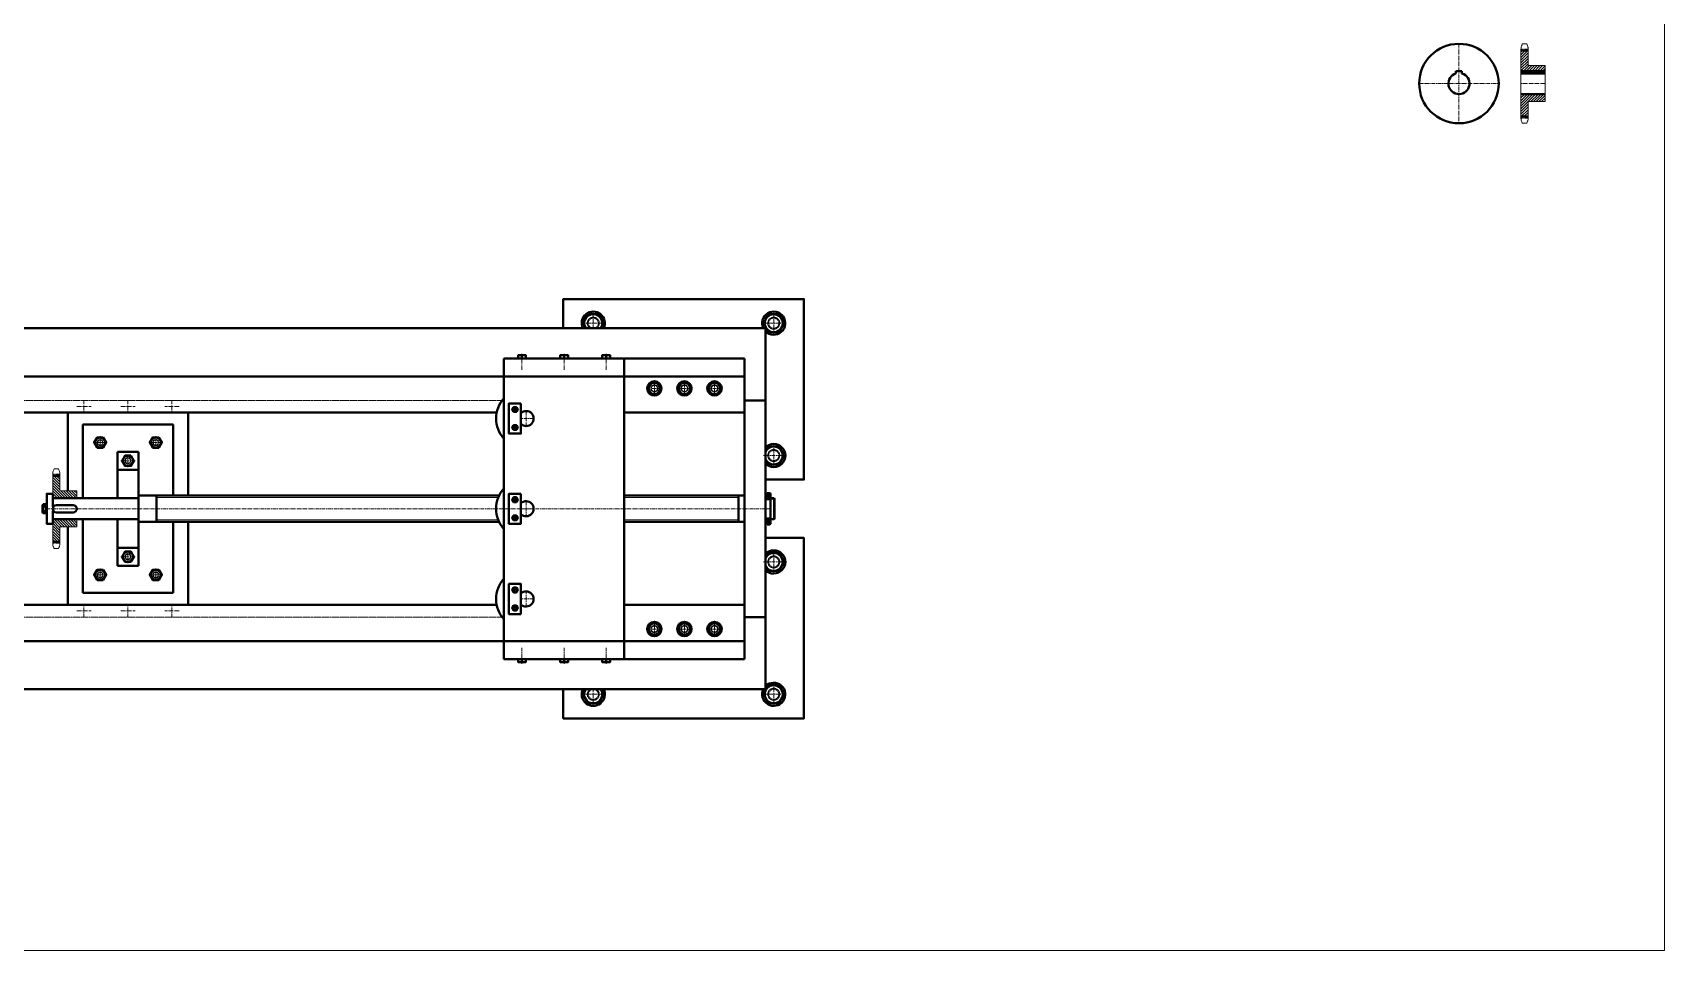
# Model space of a CAD drawing. Header units: millimetres. Extents: x -11382 to 23553, y -372 to 10786.
# Drawn here: x -4535 to -1822, y 1398 to 2923 of the extents above; entities that cross this region are included whole.
import ezdxf

# ---------------------------------------------------------------- set-up
doc = ezdxf.new("R2010")
doc.units = ezdxf.units.MM
doc.header["$LTSCALE"] = 0.2
doc.linetypes.add('CENTER', pattern=[50.8, 31.75, -6.35, 6.35, -6.35])
doc.linetypes.add('HIDDEN', pattern=[9.525, 6.35, -3.175])
for name, color, linetype, lineweight in [('đướng nét đứt', 4, 'HIDDEN', 20), ('đường bao thấy', 7, 'Continuous', 40), ('đường kích thước', 90, 'Continuous', 15), ('đường mặt cắt', 160, 'Continuous', 15), ('đường nét mảnh', 220, 'Continuous', 15), ('đường nét tâm', 137, 'CENTER', 15)]:
    doc.layers.add(name, color=color, linetype=linetype, lineweight=lineweight)
pattern_1 = [(45, (1772.2557, -1353.832), (-2.245064, 2.245064), [])]
pattern_2 = [(135, (5686.2787, -3851.1377), (0.449012806, 0.449012806), [])]

# ---------------------------------------------------------------- blocks, each defined once
blk = doc.blocks.new('DO35')
at = {"layer": 'đường mặt cắt'}
h = blk.add_hatch(dxfattribs=at)
h.set_pattern_fill('ANSI31', color=256, scale=0.2, style=0)
h.set_pattern_definition(pattern_2)
h.paths.add_polyline_path([(-8, 17.5), (-8, 24), (-1.2, 24), (0, 22), (0, 17.5)])
h = blk.add_hatch(dxfattribs=at)
h.set_pattern_fill('ANSI31', color=256, scale=0.2, style=0)
h.set_pattern_definition(pattern_2)
h.paths.add_polyline_path([(0, 17.5), (0, 16), (-8, 16), (-8, 17.5)])
h = blk.add_hatch(dxfattribs=at)
h.set_pattern_fill('ANSI31', color=256, scale=0.2, style=0)
h.set_pattern_definition(pattern_2)
h.paths.add_polyline_path([(0, -16), (0, -17.5), (-8, -17.5), (-8, -16)])
h = blk.add_hatch(dxfattribs=at)
h.set_pattern_fill('ANSI31', color=256, scale=0.2, style=0)
h.set_pattern_definition(pattern_2)
h.paths.add_polyline_path([(-1.2, -24), (0, -22), (0, -17.5), (-8, -17.5), (-8, -24)])
at = {"layer": 'đường bao thấy'}
for p, q in [((-8, 25), (-8, -25)), ((-8, 24), (-1.2, 24)), ((0, 16), (-8, 16)), ((-2.3, 26), (-7, 26)), ((0, 22), (-2.3, 26)), ((0, 22), (0, -22)), ((0, -16), (-8, -16)), ((-8, -24), (-1.2, -24)), ((-2.3, -26), (-7, -26)), ((0, -22), (-2.3, -26))]:
    blk.add_line(p, q, dxfattribs=at)
for centre, start, end in [((-7, 25), 90, 180), ((-7, -25), 180, 270)]:
    blk.add_arc(centre, 1, start, end, dxfattribs=at)
at = {"layer": 'đường nét mảnh'}
for p, q in [((0, 17.5), (-8, 17.5)), ((0, -17.5), (-8, -17.5))]:
    blk.add_line(p, q, dxfattribs=at)
at = {"layer": 'đường nét tâm'}
blk.add_line((0.4, 0), (-8.4, 0), dxfattribs=at)

msp = doc.modelspace()

# ---------------------------------------------------------------- hatches: boundary and pattern name
at = {"layer": 'đường mặt cắt'}
h = msp.add_hatch(dxfattribs=at)
h.set_pattern_fill('ANSI31', color=256, style=0)
h.set_pattern_definition(pattern_1)
h.paths.add_polyline_path([(-2020.463, 2868.797), (-2047.923, 2868.797, -0.41421356), (-2048.523, 2869.397), (-2048.523, 2893.73), (-2060.463, 2893.73), (-2060.463, 2859.597), (-2020.463, 2859.597)])
h = msp.add_hatch(dxfattribs=at)
h.set_pattern_fill('ANSI31', color=256, style=0)
h.set_pattern_definition(pattern_1)
h.paths.add_polyline_path([(-2020.463, 2821.297), (-2060.463, 2821.297), (-2060.463, 2783.864), (-2048.523, 2783.864), (-2048.523, 2808.197, -0.41421356), (-2047.923, 2808.797), (-2020.463, 2808.797)])
h = msp.add_hatch(dxfattribs=at)
h.set_pattern_fill('ANSI31', color=256, angle=90, style=0)
h.paths.add_polyline_path([(-4501.05, 2149.444), (-4501.05, 2186.878), (-4489.11, 2186.878), (-4489.11, 2162.544, 0.41421356), (-4488.51, 2161.944), (-4461.05, 2161.944), (-4461.05, 2149.444)])
h = msp.add_hatch(dxfattribs=at)
h.set_pattern_fill('ANSI31', color=256, angle=90, style=0)
h.paths.add_polyline_path([(-4501.05, 2114.444), (-4461.05, 2114.444), (-4461.05, 2101.944), (-4488.51, 2101.944, 0.41421356), (-4489.11, 2101.344), (-4489.11, 2077.011), (-4501.05, 2077.011)])

# ---------------------------------------------------------------- linework, layer by layer
at = {"layer": 'đướng nét đứt'}
for p, q in [((-3754.21, 2311.944), (-4551.05, 2311.944)), ((-4511.05, 2136.144), (-4512.65, 2136.144)), ((-4511.05, 2127.744), (-4512.65, 2127.744)), ((-3351.05, 1971.944), (-3551.05, 1971.944)), ((-3754.21, 1951.944), (-4551.05, 1951.944))]:
    msp.add_line(p, q, dxfattribs=at)
for centre, radius in [((-3602.55, 2440.445), 8.5), ((-3302.55, 2440.445), 10), ((-3302.55, 2440.445), 8.5), ((-3501.05, 2331.944), 6), ((-3501.05, 2331.944), 5.1), ((-3451.05, 2331.944), 6), ((-3451.05, 2331.944), 5.1), ((-3401.05, 2331.944), 6), ((-3401.05, 2331.944), 5.1), ((-3732.71, 2296.917), 2.5), ((-3732.71, 2296.917), 2.125), ((-3732.71, 2266.944), 2.5), ((-3732.71, 2266.944), 2.125), ((-4422.3, 2241.944), 5), ((-4422.3, 2241.944), 4.25), ((-4329.8, 2241.944), 5), ((-4329.8, 2241.944), 4.25), ((-3302.55, 2220.445), 10), ((-3302.55, 2220.445), 8.5), ((-4376.05, 2211.707), 5), ((-4376.05, 2211.707), 4.25), ((-3732.71, 2146.917), 2.5), ((-3732.71, 2146.917), 2.125), ((-3732.71, 2116.944), 2.5), ((-3732.71, 2116.944), 2.125), ((-4376.05, 2052.182), 5), ((-4376.05, 2052.182), 4.25), ((-3302.55, 2043.444), 10), ((-3302.55, 2043.444), 8.5), ((-4422.3, 2021.944), 5), ((-4422.3, 2021.944), 4.25), ((-4329.8, 2021.944), 5), ((-4329.8, 2021.944), 4.25), ((-3732.71, 1996.944), 2.5), ((-3732.71, 1996.944), 2.125), ((-3732.71, 1966.972), 2.5), ((-3732.71, 1966.972), 2.125), ((-3501.05, 1931.944), 6), ((-3501.05, 1931.944), 5.1), ((-3451.05, 1931.944), 6), ((-3451.05, 1931.944), 5.1), ((-3401.05, 1931.944), 6), ((-3401.05, 1931.944), 5.1), ((-3602.55, 1823.444), 8.5), ((-3302.55, 1823.444), 10), ((-3302.55, 1823.444), 8.5)]:
    msp.add_circle(centre, radius, dxfattribs=at)
for centre, start, end in [((-3602.55, 2440.445), 301.784741, 238.215259), ((-3602.55, 1823.444), 121.784741, 58.215259)]:
    msp.add_arc(centre, 10, start, end, dxfattribs=at)
at = {"layer": 'đường bao thấy', "color": 7, "linetype": 'Continuous', "lineweight": 15}
for p, q in [((-2057.987, 2904.903), (-2051, 2904.903)), ((-2060.463, 2896.048), (-2060.463, 2838.797)), ((-2048.523, 2869.397), (-2048.523, 2896.048)), ((-2020.463, 2868.797), (-2047.923, 2868.797)), ((-2020.463, 2868.797), (-2020.463, 2838.797)), ((-2060.463, 2781.547), (-2060.463, 2838.797)), ((-2020.463, 2808.797), (-2020.463, 2838.797)), ((-2048.523, 2808.197), (-2048.523, 2781.547)), ((-2020.463, 2808.797), (-2047.923, 2808.797)), ((-2057.987, 2772.692), (-2051, 2772.692)), ((-4498.574, 2198.05), (-4491.587, 2198.05)), ((-4501.05, 2189.195), (-4501.05, 2131.944)), ((-4489.11, 2162.544), (-4489.11, 2189.195)), ((-4461.05, 2161.944), (-4488.51, 2161.944)), ((-4461.05, 2161.944), (-4461.05, 2149.444)), ((-4501.05, 2074.694), (-4501.05, 2131.944)), ((-4489.11, 2101.344), (-4489.11, 2074.694)), ((-4461.05, 2101.944), (-4488.51, 2101.944)), ((-4461.05, 2101.944), (-4461.05, 2114.444)), ((-4498.574, 2065.839), (-4491.587, 2065.839))]:
    msp.add_line(p, q, dxfattribs=at)
at = {"layer": 'đường bao thấy'}
for p, q in [((-2048.523, 2893.73), (-2060.463, 2893.73)), ((-2168.55, 2859.597), (-2158.55, 2859.597)), ((-2168.55, 2859.597), (-2168.55, 2855.568)), ((-2158.55, 2859.597), (-2158.55, 2855.568)), ((-2060.463, 2859.597), (-2020.463, 2859.597)), ((-2060.463, 2855.568), (-2020.463, 2855.568)), ((-2020.463, 2821.297), (-2060.463, 2821.297)), ((-2048.523, 2783.864), (-2060.463, 2783.864)), ((-3316.05, 2431.944), (-5786.05, 2431.944)), ((-3316.05, 2311.944), (-3316.05, 2431.944)), ((-3551.05, 2381.944), (-3751.05, 2381.944)), ((-3751.05, 2381.944), (-3751.05, 1881.944)), ((-3714.55, 2381.944), (-3727.55, 2381.944)), ((-3644.55, 2381.944), (-3657.55, 2381.944)), ((-3574.55, 2381.944), (-3587.55, 2381.944)), ((-3551.05, 2381.944), (-3551.05, 1881.944)), ((-3351.05, 2381.944), (-3551.05, 2381.944)), ((-3351.05, 2351.944), (-3351.05, 2381.944)), ((-5351.05, 2351.944), (-3551.05, 2351.944)), ((-3551.05, 2351.944), (-3751.05, 2351.944)), ((-3351.05, 2351.944), (-3551.05, 2351.944)), ((-3351.05, 2351.944), (-3351.05, 1911.944)), ((-3351.05, 2311.944), (-3316.05, 2311.944)), ((-3316.05, 2311.944), (-3316.05, 1951.944)), ((-3763.2, 2291.944), (-5338.9, 2291.944)), ((-4476.05, 2291.944), (-4476.05, 2162.182)), ((-4276.05, 2291.944), (-4276.05, 2153.944)), ((-3551.05, 2291.944), (-3351.05, 2291.944)), ((-4301.05, 2271.944), (-4451.05, 2271.944)), ((-4451.05, 2271.944), (-4451.05, 2149.682)), ((-4301.05, 2271.944), (-4301.05, 2153.944)), ((-4393.55, 2211.707), (-4393.55, 2226.707)), ((-4393.55, 2226.707), (-4358.55, 2226.707)), ((-4358.55, 2226.707), (-4358.55, 2211.707)), ((-4393.55, 2211.707), (-4393.55, 2149.444)), ((-4358.55, 2211.707), (-4358.55, 2153.944)), ((-4489.11, 2186.878), (-4501.05, 2186.878)), ((-4393.55, 2196.707), (-4358.55, 2196.707)), ((-4358.55, 2149.444), (-4501.05, 2149.444)), ((-3758.993, 2153.944), (-4358.55, 2153.944)), ((-4358.55, 2153.944), (-4358.55, 2109.944)), ((-4328.55, 2153.944), (-4328.55, 2109.944)), ((-3351.05, 2153.944), (-3551.05, 2153.944)), ((-3361.05, 2153.944), (-3361.05, 2109.944)), ((-3316.05, 2149.444), (-3302.05, 2149.444)), ((-3302.05, 2149.444), (-3301.05, 2148.444)), ((-3302.05, 2149.444), (-3302.05, 2114.444)), ((-3301.05, 2148.444), (-3301.05, 2115.444)), ((-4517.95, 2137.574), (-4517.95, 2126.315)), ((-4517.115, 2139.45), (-4512.65, 2139.45)), ((-4517.115, 2135.697), (-4512.65, 2135.697)), ((-4517.115, 2128.192), (-4512.65, 2128.192)), ((-4517.115, 2124.439), (-4512.65, 2124.439)), ((-4512.65, 2123.444), (-4512.65, 2140.444)), ((-4511.05, 2140.444), (-4512.65, 2140.444)), ((-4512.65, 2139.45), (-4512.65, 2124.439)), ((-4512.65, 2131.944), (-4511.05, 2133.119)), ((-4512.65, 2130.272), (-4511.05, 2131.447)), ((-4511.05, 2123.444), (-4512.65, 2123.444)), ((-4511.05, 2123.444), (-4511.05, 2140.444)), ((-4467.045, 2137.944), (-4495.045, 2137.944)), ((-4467.045, 2125.944), (-4495.045, 2125.944)), ((-4358.55, 2114.444), (-4501.05, 2114.444)), ((-4461.05, 2114.444), (-4501.05, 2114.444)), ((-4476.05, 2102.182), (-4476.05, 1971.944)), ((-4451.05, 2114.682), (-4451.05, 1991.944)), ((-4393.55, 2114.682), (-4393.55, 2051.944)), ((-3759.226, 2109.944), (-4358.55, 2109.944)), ((-4358.55, 2109.944), (-4358.55, 2051.944)), ((-4301.05, 2109.944), (-4301.05, 1991.944)), ((-4276.05, 2109.944), (-4276.05, 1971.944)), ((-3351.05, 2109.944), (-3551.05, 2109.944)), ((-3316.05, 2114.444), (-3302.05, 2114.444)), ((-3302.05, 2114.444), (-3301.05, 2115.444)), ((-4489.11, 2077.011), (-4501.05, 2077.011)), ((-4393.55, 2066.944), (-4358.55, 2066.944)), ((-4393.55, 2051.944), (-4393.55, 2036.944)), ((-4393.55, 2036.944), (-4358.55, 2036.944)), ((-4358.55, 2036.944), (-4358.55, 2051.944)), ((-4301.05, 1991.944), (-4451.05, 1991.944)), ((-5338.9, 1971.944), (-3763.2, 1971.944)), ((-3351.05, 1971.944), (-3551.05, 1971.944)), ((-3351.05, 1951.944), (-3316.05, 1951.944)), ((-3316.05, 1951.944), (-3316.05, 1831.944)), ((-5751.05, 1911.944), (-3351.05, 1911.944)), ((-5351.05, 1911.944), (-3751.05, 1911.944)), ((-3551.05, 1911.944), (-3751.05, 1911.944)), ((-3351.05, 1911.944), (-3351.05, 1881.944)), ((-3551.05, 1881.944), (-3751.05, 1881.944)), ((-3714.55, 1881.944), (-3727.55, 1881.944)), ((-3644.55, 1881.944), (-3657.55, 1881.944)), ((-3574.55, 1881.944), (-3587.55, 1881.944)), ((-3351.05, 1881.944), (-3551.05, 1881.944)), ((-5786.05, 1831.944), (-3316.05, 1831.944))]:
    msp.add_line(p, q, dxfattribs=at)
at = {"layer": 'đường bao thấy', "color": 7}
for p, q in [((-3727.55, 2387.244), (-3727.55, 2381.944)), ((-3721.05, 2387.244), (-3727.55, 2387.244)), ((-3721.05, 2381.944), (-3721.05, 2387.244)), ((-3721.05, 2387.244), (-3714.55, 2387.244)), ((-3714.55, 2387.244), (-3714.55, 2381.944)), ((-3657.55, 2387.244), (-3657.55, 2381.944)), ((-3651.05, 2387.244), (-3657.55, 2387.244)), ((-3651.05, 2381.944), (-3651.05, 2387.244)), ((-3651.05, 2387.244), (-3644.55, 2387.244)), ((-3644.55, 2387.244), (-3644.55, 2381.944)), ((-3587.55, 2387.244), (-3587.55, 2381.944)), ((-3581.05, 2387.244), (-3587.55, 2387.244)), ((-3581.05, 2381.944), (-3581.05, 2387.244)), ((-3581.05, 2387.244), (-3574.55, 2387.244)), ((-3574.55, 2387.244), (-3574.55, 2381.944)), ((-3727.55, 1876.644), (-3727.55, 1881.944)), ((-3721.05, 1876.644), (-3727.55, 1876.644)), ((-3721.05, 1881.944), (-3721.05, 1876.644)), ((-3721.05, 1876.644), (-3714.55, 1876.644)), ((-3714.55, 1876.644), (-3714.55, 1881.944)), ((-3657.55, 1876.644), (-3657.55, 1881.944)), ((-3651.05, 1876.644), (-3657.55, 1876.644)), ((-3651.05, 1881.944), (-3651.05, 1876.644)), ((-3651.05, 1876.644), (-3644.55, 1876.644)), ((-3644.55, 1876.644), (-3644.55, 1881.944)), ((-3587.55, 1876.644), (-3587.55, 1881.944)), ((-3581.05, 1876.644), (-3587.55, 1876.644)), ((-3581.05, 1881.944), (-3581.05, 1876.644)), ((-3581.05, 1876.644), (-3574.55, 1876.644)), ((-3574.55, 1876.644), (-3574.55, 1881.944))]:
    msp.add_line(p, q, dxfattribs=at)
at = {"layer": 'đường bao thấy'}
for points in [[(-3652.55, 2431.944), (-3652.55, 2480.445), (-3252.55, 2480.445), (-3252.55, 2180.445), (-3316.45, 2180.445)], [(-3614.963, 2431.944), (-3619.87, 2440.445), (-3611.21, 2455.445), (-3593.89, 2455.445), (-3585.229, 2440.445), (-3590.137, 2431.944)], [(-3316.05, 2227.062), (-3311.21, 2235.445), (-3293.89, 2235.445), (-3285.229, 2220.445), (-3293.89, 2205.445), (-3311.21, 2205.445), (-3316.05, 2213.828)], [(-4501.05, 2128.544), (-4501.05, 2106.944), (-4511.05, 2106.944), (-4511.05, 2156.944), (-4501.05, 2156.944), (-4501.05, 2135.344)], [(-3652.55, 1831.944), (-3652.55, 1783.444), (-3252.55, 1783.444), (-3252.55, 2083.444), (-3316.45, 2083.444)], [(-3316.05, 2036.827), (-3311.21, 2028.444), (-3293.89, 2028.444), (-3285.229, 2043.444), (-3293.89, 2058.444), (-3311.21, 2058.444), (-3316.05, 2050.061)], [(-3614.963, 1831.944), (-3619.87, 1823.444), (-3611.21, 1808.444), (-3593.89, 1808.444), (-3585.229, 1823.444), (-3590.137, 1831.944)]]:
    msp.add_lwpolyline(points, dxfattribs=at)
for points in [[(-3311.21, 2455.445), (-3319.87, 2440.445), (-3311.21, 2425.445), (-3293.89, 2425.445), (-3285.229, 2440.445), (-3293.89, 2455.445)], [(-3495.565, 2341.444), (-3490.08, 2331.944), (-3495.565, 2322.444), (-3506.535, 2322.444), (-3512.02, 2331.944), (-3506.535, 2341.444)], [(-3445.565, 2341.444), (-3440.08, 2331.944), (-3445.565, 2322.444), (-3456.535, 2322.444), (-3462.02, 2331.944), (-3456.535, 2341.444)], [(-3395.565, 2341.444), (-3390.08, 2331.944), (-3395.565, 2322.444), (-3406.535, 2322.444), (-3412.02, 2331.944), (-3406.535, 2341.444)], [(-3722.71, 2306.944), (-3722.71, 2256.944), (-3742.71, 2256.944), (-3742.71, 2306.944)], [(-3735.02, 2292.917), (-3737.329, 2296.917), (-3735.02, 2300.917), (-3730.401, 2300.917), (-3728.092, 2296.917), (-3730.401, 2292.917)], [(-3735.02, 2262.944), (-3737.329, 2266.944), (-3735.02, 2270.944), (-3730.401, 2270.944), (-3728.092, 2266.944), (-3730.401, 2262.944)], [(-4417.393, 2250.444), (-4412.485, 2241.944), (-4417.393, 2233.444), (-4427.208, 2233.444), (-4432.115, 2241.944), (-4427.208, 2250.444)], [(-4324.893, 2250.444), (-4319.985, 2241.944), (-4324.893, 2233.444), (-4334.708, 2233.444), (-4339.615, 2241.944), (-4334.708, 2250.444)], [(-4371.143, 2220.207), (-4366.235, 2211.707), (-4371.143, 2203.207), (-4380.958, 2203.207), (-4385.865, 2211.707), (-4380.958, 2220.207)], [(-3722.71, 2156.944), (-3722.71, 2106.944), (-3742.71, 2106.944), (-3742.71, 2156.944)], [(-3735.02, 2142.917), (-3737.329, 2146.917), (-3735.02, 2150.917), (-3730.401, 2150.917), (-3728.092, 2146.917), (-3730.401, 2142.917)], [(-3735.02, 2112.944), (-3737.329, 2116.944), (-3735.02, 2120.944), (-3730.401, 2120.944), (-3728.092, 2116.944), (-3730.401, 2112.944)], [(-4371.143, 2043.682), (-4366.235, 2052.182), (-4371.143, 2060.682), (-4380.958, 2060.682), (-4385.865, 2052.182), (-4380.958, 2043.682)], [(-4417.393, 2030.444), (-4412.485, 2021.944), (-4417.393, 2013.444), (-4427.208, 2013.444), (-4432.115, 2021.944), (-4427.208, 2030.444)], [(-4324.893, 2030.444), (-4319.985, 2021.944), (-4324.893, 2013.444), (-4334.708, 2013.444), (-4339.615, 2021.944), (-4334.708, 2030.444)], [(-3722.71, 1956.944), (-3722.71, 2006.944), (-3742.71, 2006.944), (-3742.71, 1956.944)], [(-3735.02, 2000.944), (-3737.329, 1996.944), (-3735.02, 1992.944), (-3730.401, 1992.944), (-3728.092, 1996.944), (-3730.401, 2000.944)], [(-3735.02, 1970.972), (-3737.329, 1966.972), (-3735.02, 1962.972), (-3730.401, 1962.972), (-3728.092, 1966.972), (-3730.401, 1970.972)], [(-3495.565, 1922.444), (-3490.08, 1931.944), (-3495.565, 1941.444), (-3506.535, 1941.444), (-3512.02, 1931.944), (-3506.535, 1922.444)], [(-3445.565, 1922.444), (-3440.08, 1931.944), (-3445.565, 1941.444), (-3456.535, 1941.444), (-3462.02, 1931.944), (-3456.535, 1922.444)], [(-3395.565, 1922.444), (-3390.08, 1931.944), (-3395.565, 1941.444), (-3406.535, 1941.444), (-3412.02, 1931.944), (-3406.535, 1922.444)], [(-3311.21, 1808.444), (-3319.87, 1823.444), (-3311.21, 1838.444), (-3293.89, 1838.444), (-3285.229, 1823.444), (-3293.89, 1808.444)]]:
    msp.add_lwpolyline(points, close=True, dxfattribs=at)
for centre, radius in [((-2163.55, 2838.797), 66.105), ((-3302.55, 2440.445), 15), ((-3501.05, 2331.944), 12), ((-3501.05, 2331.944), 9.5), ((-3451.05, 2331.944), 12), ((-3451.05, 2331.944), 9.5), ((-3401.05, 2331.944), 12), ((-3401.05, 2331.944), 9.5), ((-3732.71, 2296.917), 4), ((-3732.71, 2266.944), 4), ((-4422.3, 2241.944), 8.5), ((-4329.8, 2241.944), 8.5), ((-4376.05, 2211.707), 8.5), ((-3732.71, 2146.917), 4), ((-3732.71, 2116.944), 4), ((-4376.05, 2052.182), 8.5), ((-4422.3, 2021.944), 8.5), ((-4329.8, 2021.944), 8.5), ((-3732.71, 1996.944), 4), ((-3732.71, 1966.972), 4), ((-3501.05, 1931.944), 12), ((-3501.05, 1931.944), 9.5), ((-3451.05, 1931.944), 12), ((-3451.05, 1931.944), 9.5), ((-3401.05, 1931.944), 12), ((-3401.05, 1931.944), 9.5), ((-3302.55, 1823.444), 15)]:
    msp.add_circle(centre, radius, dxfattribs=at)
for centre, radius, start, end in [((-2163.55, 2838.797), 17.5, 106.60155, 73.39845), ((-3602.55, 2440.445), 19.244, 333.786956, 206.213044), ((-3602.55, 2440.445), 15, 325.480362, 214.519638), ((-3302.55, 2440.445), 19.244, 225.450155, 206.213044), ((-3724.3, 2378.713), 8.532, 67.608327, 112.391673), ((-3717.8, 2378.713), 8.532, 67.608327, 112.391673), ((-3654.3, 2378.713), 8.532, 67.608327, 112.391673), ((-3647.8, 2378.713), 8.532, 67.608327, 112.391673), ((-3584.3, 2378.713), 8.532, 67.608327, 112.391673), ((-3577.8, 2378.713), 8.532, 67.608327, 112.391673), ((-3714.21, 2281.944), 50, 137.459099, 222.540901), ((-3714.21, 2281.944), 12.5, 227.156357, 132.843643), ((-3302.55, 2220.445), 19.244, 225.450155, 134.549845), ((-3302.55, 2220.445), 15, 205.839041, 154.160959), ((-3714.21, 2131.944), 50, 137.459099, 222.540901), ((-3714.21, 2131.944), 12.5, 227.156357, 132.843643), ((-4515.425, 2137.574), 2.525, 131.992528, 228.007472), ((-4509.105, 2131.944), 8.845, 154.895303, 205.104697), ((-4515.425, 2126.315), 2.525, 131.992528, 228.007472), ((-4495.045, 2131.944), 6, 90, 270), ((-4467.045, 2131.944), 6, 270, 90), ((-3302.55, 2043.444), 19.244, 225.450155, 134.549845), ((-3302.55, 2043.444), 15, 205.839041, 154.160959), ((-3714.21, 1981.944), 50, 137.459099, 222.540901), ((-3714.21, 1981.944), 12.5, 227.156357, 132.843643), ((-3724.3, 1885.176), 8.532, 247.608327, 292.391673), ((-3717.8, 1885.176), 8.532, 247.608327, 292.391673), ((-3654.3, 1885.176), 8.532, 247.608327, 292.391673), ((-3647.8, 1885.176), 8.532, 247.608327, 292.391673), ((-3584.3, 1885.176), 8.532, 247.608327, 292.391673), ((-3577.8, 1885.176), 8.532, 247.608327, 292.391673), ((-3602.55, 1823.444), 19.244, 153.786956, 26.213044), ((-3602.55, 1823.444), 15, 145.480362, 34.519638), ((-3302.55, 1823.444), 19.244, 153.786956, 134.549845)]:
    msp.add_arc(centre, radius, start, end, dxfattribs=at)
at = {"layer": 'đường bao thấy', "color": 7, "linetype": 'Continuous', "lineweight": 15}
for centre, start, end in [((-2047.923, 2869.397), 180, 270), ((-2047.923, 2808.197), 90, 180), ((-4488.51, 2162.544), 180, 270), ((-4488.51, 2101.344), 90, 180)]:
    msp.add_arc(centre, 0.6, start, end, dxfattribs=at)
for points in [[(-2060.405, 2897.467), (-2060.292, 2898.865), (-2060.021, 2900.179), (-2059.41, 2902.041), (-2059.171, 2902.644), (-2058.625, 2903.81), (-2058.321, 2904.368), (-2057.987, 2904.903)], [(-2051, 2904.903), (-2050.331, 2903.835), (-2049.791, 2902.685), (-2049.176, 2900.825), (-2049.005, 2900.181), (-2048.735, 2898.848), (-2048.638, 2898.166), (-2048.581, 2897.467)], [(-2060.405, 2780.127), (-2060.292, 2778.729), (-2060.021, 2777.415), (-2059.41, 2775.554), (-2059.171, 2774.95), (-2058.625, 2773.784), (-2058.321, 2773.226), (-2057.987, 2772.692)], [(-2051, 2772.692), (-2050.331, 2773.76), (-2049.791, 2774.909), (-2049.176, 2776.769), (-2049.005, 2777.414), (-2048.735, 2778.747), (-2048.638, 2779.429), (-2048.581, 2780.127)], [(-4500.992, 2190.615), (-4500.879, 2192.013), (-4500.608, 2193.326), (-4499.997, 2195.188), (-4499.758, 2195.791), (-4499.212, 2196.957), (-4498.908, 2197.515), (-4498.574, 2198.05)], [(-4491.587, 2198.05), (-4490.918, 2196.982), (-4490.377, 2195.833), (-4489.763, 2193.972), (-4489.591, 2193.328), (-4489.322, 2191.995), (-4489.225, 2191.313), (-4489.168, 2190.615)], [(-4500.992, 2073.274), (-4500.879, 2071.876), (-4500.608, 2070.563), (-4499.997, 2068.701), (-4499.758, 2068.098), (-4499.212, 2066.932), (-4498.908, 2066.374), (-4498.574, 2065.839)], [(-4491.587, 2065.839), (-4490.918, 2066.907), (-4490.377, 2068.056), (-4489.763, 2069.917), (-4489.591, 2070.561), (-4489.322, 2071.894), (-4489.225, 2072.576), (-4489.168, 2073.274)]]:
    msp.add_open_spline(points, degree=3, knots=[0, 0, 0, 0, 0.5, 0.5, 0.75, 0.75, 1, 1, 1, 1], dxfattribs=at)
for points in [[(-2060.463, 2896.048), (-2060.463, 2896.481), (-2060.447, 2896.954), (-2060.405, 2897.467)], [(-2048.581, 2897.467), (-2048.54, 2896.955), (-2048.523, 2896.482), (-2048.523, 2896.048)], [(-2060.463, 2781.547), (-2060.463, 2781.113), (-2060.447, 2780.641), (-2060.405, 2780.127)], [(-2048.581, 2780.127), (-2048.54, 2780.639), (-2048.523, 2781.112), (-2048.523, 2781.547)], [(-4501.05, 2189.195), (-4501.05, 2189.628), (-4501.034, 2190.101), (-4500.992, 2190.615)], [(-4489.168, 2190.615), (-4489.127, 2190.102), (-4489.11, 2189.629), (-4489.11, 2189.195)], [(-4501.05, 2074.694), (-4501.05, 2074.261), (-4501.034, 2073.788), (-4500.992, 2073.274)], [(-4489.168, 2073.274), (-4489.127, 2073.787), (-4489.11, 2074.26), (-4489.11, 2074.694)]]:
    msp.add_open_spline(points, degree=3, dxfattribs=at)
at = {"layer": 'đường kích thước'}
msp.add_lwpolyline([(-1822.119, 5775.37), (-6277.575, 5775.37), (-6277.575, 1397.743), (-1822.119, 1397.743)], close=True, dxfattribs=at)
at = {"layer": 'đường mặt cắt'}
for p, q in [((-4422.3, 2252.444), (-4422.3, 2231.444)), ((-4410.485, 2241.944), (-4434.115, 2241.944)), ((-4410.485, 2021.944), (-4434.115, 2021.944)), ((-4422.3, 2032.444), (-4422.3, 2011.444)), ((-4317.985, 2021.944), (-4341.615, 2021.944)), ((-4329.8, 2032.444), (-4329.8, 2011.444))]:
    msp.add_line(p, q, dxfattribs=at)
at = {"layer": 'đường nét mảnh'}
for p, q in [((-3760.485, 2150.644), (-4328.55, 2150.644)), ((-3361.05, 2150.644), (-3551.05, 2150.644)), ((-3308.05, 2147.944), (-3301.05, 2147.944)), ((-3308.05, 2115.944), (-3301.05, 2115.944)), ((-3760.677, 2113.244), (-4328.55, 2113.244)), ((-3361.05, 2113.244), (-3551.05, 2113.244))]:
    msp.add_line(p, q, dxfattribs=at)
at = {"layer": 'đường nét tâm'}
for p, q in [((-2163.55, 2904.903), (-2163.55, 2772.692)), ((-2048.524, 2896.244), (-2060.462, 2896.244)), ((-2229.656, 2838.797), (-2097.445, 2838.797)), ((-2020.463, 2838.797), (-2060.463, 2838.797)), ((-2020.463, 2838.797), (-2060.463, 2838.797)), ((-2048.524, 2781.35), (-2060.462, 2781.35)), ((-3602.55, 2457.445), (-3602.55, 2431.944)), ((-3302.55, 2457.445), (-3302.55, 2423.445)), ((-3585.229, 2440.445), (-3619.87, 2440.445)), ((-3319.87, 2440.445), (-3285.229, 2440.445)), ((-3721.05, 2363.037), (-3721.05, 2390.63)), ((-3651.05, 2363.037), (-3651.05, 2390.63)), ((-3581.05, 2363.037), (-3581.05, 2390.63)), ((-3501.05, 2343.444), (-3501.05, 2320.444)), ((-3451.05, 2343.444), (-3451.05, 2320.444)), ((-3401.05, 2343.444), (-3401.05, 2320.444)), ((-4449.175, 2312.444), (-4449.175, 2291.444)), ((-4376.05, 2312.444), (-4376.05, 2291.444)), ((-4302.925, 2312.444), (-4302.925, 2291.444)), ((-3488.08, 2331.944), (-3514.02, 2331.944)), ((-3438.08, 2331.944), (-3464.02, 2331.944)), ((-3388.08, 2331.944), (-3414.02, 2331.944)), ((-4460.99, 2301.944), (-4437.36, 2301.944)), ((-4387.865, 2301.944), (-4364.235, 2301.944)), ((-4291.11, 2301.944), (-4314.74, 2301.944)), ((-3727.092, 2296.917), (-3738.329, 2296.917)), ((-3732.71, 2301.917), (-3732.71, 2291.917)), ((-3701.71, 2281.944), (-3722.71, 2281.944)), ((-3714.21, 2294.444), (-3714.21, 2269.444)), ((-4329.8, 2252.444), (-4329.8, 2231.444)), ((-3727.092, 2266.944), (-3738.329, 2266.944)), ((-3732.71, 2271.944), (-3732.71, 2261.944)), ((-4317.985, 2241.944), (-4341.615, 2241.944)), ((-3302.55, 2203.445), (-3302.55, 2237.445)), ((-4364.235, 2211.707), (-4387.865, 2211.707)), ((-4376.05, 2222.207), (-4376.05, 2201.207)), ((-3319.87, 2220.445), (-3317.55, 2220.445)), ((-3316.45, 2220.445), (-3285.229, 2220.445)), ((-4489.111, 2189.391), (-4501.049, 2189.391)), ((-3727.092, 2146.917), (-3738.329, 2146.917)), ((-3732.71, 2151.917), (-3732.71, 2141.917)), ((-3714.21, 2144.444), (-3714.21, 2119.444)), ((-3316.45, 2131.944), (-4517.95, 2131.944)), ((-3727.092, 2116.944), (-3738.329, 2116.944)), ((-3732.71, 2121.944), (-3732.71, 2111.944)), ((-3701.71, 2131.944), (-3722.71, 2131.944)), ((-4489.111, 2074.498), (-4501.049, 2074.498)), ((-4376.05, 2041.682), (-4376.05, 2062.682)), ((-4364.235, 2052.182), (-4387.865, 2052.182)), ((-3319.87, 2043.444), (-3317.55, 2043.444)), ((-3316.45, 2043.444), (-3285.229, 2043.444)), ((-3302.55, 2060.444), (-3302.55, 2026.444)), ((-3727.092, 1996.944), (-3738.329, 1996.944)), ((-3732.71, 1991.944), (-3732.71, 2001.944)), ((-3701.71, 1981.944), (-3722.71, 1981.944)), ((-3714.21, 1969.444), (-3714.21, 1994.444)), ((-4460.99, 1961.944), (-4437.36, 1961.944)), ((-4449.175, 1951.444), (-4449.175, 1972.444)), ((-4387.865, 1961.944), (-4364.235, 1961.944)), ((-4376.05, 1951.444), (-4376.05, 1972.444)), ((-4291.11, 1961.944), (-4314.74, 1961.944)), ((-4302.925, 1951.444), (-4302.925, 1972.444)), ((-3727.092, 1966.972), (-3738.329, 1966.972)), ((-3732.71, 1961.972), (-3732.71, 1971.972)), ((-3488.08, 1931.944), (-3514.02, 1931.944)), ((-3501.05, 1920.444), (-3501.05, 1943.444)), ((-3438.08, 1931.944), (-3464.02, 1931.944)), ((-3451.05, 1920.444), (-3451.05, 1943.444)), ((-3388.08, 1931.944), (-3414.02, 1931.944)), ((-3401.05, 1920.444), (-3401.05, 1943.444)), ((-3721.05, 1900.852), (-3721.05, 1873.259)), ((-3651.05, 1900.852), (-3651.05, 1873.259)), ((-3581.05, 1900.852), (-3581.05, 1873.259)), ((-3585.229, 1823.444), (-3619.87, 1823.444)), ((-3602.55, 1806.444), (-3602.55, 1831.944)), ((-3319.87, 1823.444), (-3285.229, 1823.444)), ((-3302.55, 1806.444), (-3302.55, 1840.444))]:
    msp.add_line(p, q, dxfattribs=at)

# ---------------------------------------------------------------- block references
at = {"layer": 'đường bao thấy', "xscale": -1}
msp.add_blockref('DO35', (-3316.05, 2131.944), dxfattribs=at)

doc.saveas('drawing.dxf')
